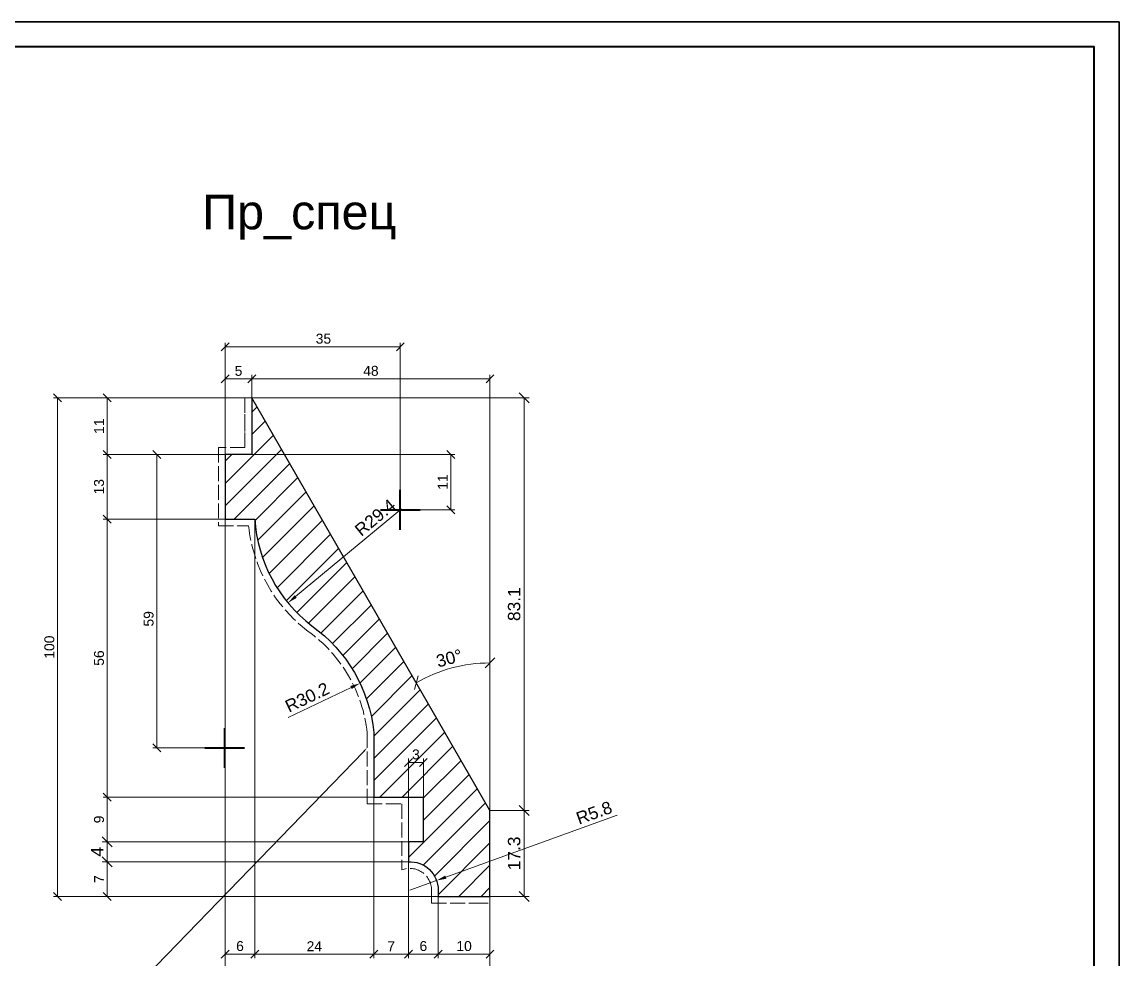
# Paper-space layout 'план по карнизу' of a CAD drawing. Header units: millimetres. Extents: x -88 to 2067, y 101 to 384.
# Drawn here: x 1845.7 to 2066.8, y 195.6 to 384.3 of the extents above; entities that cross this region are included whole.
import ezdxf
from ezdxf import colors
from ezdxf.entities.mleader import LeaderData, LeaderLine
from ezdxf.math import Vec2, Vec3

# ---------------------------------------------------------------- set-up
doc = ezdxf.new("R2010")
doc.units = ezdxf.units.MM
doc.linetypes.add('ACAD_ISO02W100', pattern=[15, 12, -3])
doc.layers.get('DEFPOINTS').update_dxf_attribs({"color": 106, "lineweight": 5})
for name, color, linetype, lineweight in [('pechatnaya_ramka', 2, 'Continuous', 30), ('КАРНИЗ Пр_N221', 3, 'Continuous', 30), ('Линии Размерные и Текст', 1, 'Continuous', 5), ('служебный слой РАЗМЕРЫ', 4, 'Continuous', 13), ('ШТАМП', 7, 'Continuous', 30)]:
    doc.layers.add(name, color=color, linetype=linetype, lineweight=lineweight)
doc.styles.get("Standard").update_dxf_attribs({"font": 'arial.ttf'})
doc.styles.add('ЕСКД профили текст', font='isocpeur.ttf')
doc.dimstyles.get("Standard").update_dxf_attribs({"dimscale": 0, "dimtxt": 2.5, "dimasz": 2, "dimexe": 1, "dimexo": 0, "dimgap": 0.75, "dimtad": 1, "dimdsep": 46, "dimtxsty": 'Standard', "dimblk": 'OBLIQUE', "dimcen": 1.5, "dimclrd": 256, "dimclre": 256, "dimclrt": 7, "dimazin": 0, "dimtfac": 1, "dimtmove": 1, "dimatfit": 3, "dimfxl": 1, "dimtolj": 1, "dimtzin": 0, "dimlwd": 5, "dimlwe": 5, "dimarcsym": 0})
doc.dimstyles.new('STANDARD 16', dxfattribs={"dimscale": 0.8, "dimtxt": 2.5, "dimasz": 2, "dimexe": 1, "dimexo": 0, "dimgap": 0.75, "dimtad": 1, "dimdec": 0, "dimlfac": 16, "dimdsep": 46, "dimtxsty": 'Standard', "dimblk": 'OBLIQUE', "dimcen": 1.5, "dimclrd": 256, "dimclre": 256, "dimclrt": 7, "dimazin": 0, "dimtfac": 1, "dimtdec": 0, "dimtmove": 1, "dimatfit": 3, "dimfxl": 1, "dimtolj": 1, "dimtzin": 0, "dimlwd": 5, "dimlwe": 5, "dimarcsym": 0})
doc.dimstyles.new('STANDARD$4', dxfattribs={"dimscale": 0, "dimtxt": 2.5, "dimasz": 2, "dimexe": 1, "dimexo": 0, "dimgap": 0.75, "dimtad": 1, "dimdsep": 46, "dimtxsty": 'Standard', "dimblk1": 'OBLIQUE', "dimsah": 1, "dimcen": 1.5, "dimse1": 1, "dimclrd": 256, "dimclre": 256, "dimclrt": 7, "dimazin": 0, "dimtfac": 1, "dimtmove": 1, "dimatfit": 3, "dimldrblk": 'DOT', "dimfxl": 1, "dimtolj": 1, "dimtzin": 0, "dimlwd": 5, "dimlwe": 5, "dimarcsym": 0})

# ---------------------------------------------------------------- blocks, each defined once
blk = doc.blocks.new('_OBLIQUE')
at = {"color": 0, "linetype": 'ByBlock'}
blk.add_line((-0.5, -0.5), (0.5, 0.5), dxfattribs=at)
blk = doc.blocks.new('*D164')
at = {"layer": 'DEFPOINTS', "color": 0, "transparency": 16777216}
for p in [(1886.69, 297.24), (1872.89, 238.15), (1882.6, 238.15)]:
    blk.add_point(p, dxfattribs=at)
at = {"layer": 'Линии Размерные и Текст', "lineweight": 5, "transparency": 16777216}
for p, q in [((1886.69, 297.24), (1872.09, 297.24)), ((1872.89, 297.24), (1872.89, 238.15)), ((1882.6, 238.15), (1872.09, 238.15))]:
    blk.add_line(p, q, dxfattribs=at)
at = {"layer": 'Линии Размерные и Текст', "lineweight": 5, "transparency": 16777216, "xscale": 1.6, "yscale": 1.6, "zscale": 1.6}
for p, rotation in [((1872.89, 297.24), 90), ((1872.89, 238.15), 270)]:
    blk.add_blockref('_OBLIQUE', p, dxfattribs=dict(at, rotation=rotation))
at = {"layer": 'Линии Размерные и Текст', "color": 7, "transparency": 16777216, "insert": (1871.27, 264.14), "char_height": 2, "attachment_point": 5, "rotation": 90}
blk.add_mtext('\\A1;59', dxfattribs=at)
blk = doc.blocks.new('*D165')
at = {"layer": 'DEFPOINTS', "color": 0, "transparency": 16777216}
for p in [(1892.65, 284.24), (1916.65, 228.24), (1892.65, 196.61)]:
    blk.add_point(p, dxfattribs=at)
at = {"layer": 'Линии Размерные и Текст', "lineweight": 5, "transparency": 16777216}
for p, q in [((1892.65, 284.24), (1892.65, 195.81)), ((1916.65, 228.24), (1916.65, 195.81)), ((1916.65, 196.61), (1892.65, 196.61))]:
    blk.add_line(p, q, dxfattribs=at)
at = {"layer": 'Линии Размерные и Текст', "lineweight": 5, "transparency": 16777216, "xscale": 1.6, "yscale": 1.6, "zscale": 1.6, "rotation": 180}
blk.add_blockref('_OBLIQUE', (1892.65, 196.61), dxfattribs=at)
at = {"layer": 'Линии Размерные и Текст', "lineweight": 5, "transparency": 16777216, "xscale": 1.6, "yscale": 1.6, "zscale": 1.6}
blk.add_blockref('_OBLIQUE', (1916.65, 196.61), dxfattribs=at)
at = {"layer": 'Линии Размерные и Текст', "color": 7, "transparency": 16777216, "insert": (1904.65, 198.21), "char_height": 2, "attachment_point": 5}
blk.add_mtext('\\A1;24', dxfattribs=at)
blk = doc.blocks.new('*D166')
at = {"layer": 'DEFPOINTS', "color": 0, "transparency": 16777216}
for p in [(1916.65, 228.24), (1923.61, 215.23), (1916.65, 196.61)]:
    blk.add_point(p, dxfattribs=at)
at = {"layer": 'Линии Размерные и Текст', "lineweight": 5, "transparency": 16777216}
for p, q in [((1916.65, 228.24), (1916.65, 195.81)), ((1923.61, 215.23), (1923.61, 195.81)), ((1923.61, 196.61), (1916.65, 196.61))]:
    blk.add_line(p, q, dxfattribs=at)
at = {"layer": 'Линии Размерные и Текст', "lineweight": 5, "transparency": 16777216, "xscale": 1.6, "yscale": 1.6, "zscale": 1.6, "rotation": 180}
blk.add_blockref('_OBLIQUE', (1916.65, 196.61), dxfattribs=at)
at = {"layer": 'Линии Размерные и Текст', "lineweight": 5, "transparency": 16777216, "xscale": 1.6, "yscale": 1.6, "zscale": 1.6}
blk.add_blockref('_OBLIQUE', (1923.61, 196.61), dxfattribs=at)
at = {"layer": 'Линии Размерные и Текст', "color": 7, "transparency": 16777216, "insert": (1920.13, 198.21), "char_height": 2, "attachment_point": 5}
blk.add_mtext('\\A1;7', dxfattribs=at)
blk = doc.blocks.new('*D167')
at = {"layer": 'DEFPOINTS', "color": 0, "transparency": 16777216}
for p in [(1923.61, 215.23), (1929.61, 208.24), (1923.61, 196.61)]:
    blk.add_point(p, dxfattribs=at)
at = {"layer": 'Линии Размерные и Текст', "lineweight": 5, "transparency": 16777216}
for p, q in [((1923.61, 215.23), (1923.61, 195.81)), ((1929.61, 208.24), (1929.61, 195.81)), ((1929.61, 196.61), (1923.61, 196.61))]:
    blk.add_line(p, q, dxfattribs=at)
at = {"layer": 'Линии Размерные и Текст', "lineweight": 5, "transparency": 16777216, "xscale": 1.6, "yscale": 1.6, "zscale": 1.6, "rotation": 180}
blk.add_blockref('_OBLIQUE', (1923.61, 196.61), dxfattribs=at)
at = {"layer": 'Линии Размерные и Текст', "lineweight": 5, "transparency": 16777216, "xscale": 1.6, "yscale": 1.6, "zscale": 1.6}
blk.add_blockref('_OBLIQUE', (1929.61, 196.61), dxfattribs=at)
at = {"layer": 'Линии Размерные и Текст', "color": 7, "transparency": 16777216, "insert": (1926.61, 198.23), "char_height": 2, "attachment_point": 5}
blk.add_mtext('\\A1;6', dxfattribs=at)
blk = doc.blocks.new('*D168')
at = {"layer": 'DEFPOINTS', "color": 0, "transparency": 16777216}
for p in [(1929.61, 208.24), (1940.04, 208.24), (1929.61, 196.61)]:
    blk.add_point(p, dxfattribs=at)
at = {"layer": 'Линии Размерные и Текст', "lineweight": 5, "transparency": 16777216}
for p, q in [((1929.61, 208.24), (1929.61, 195.81)), ((1940.04, 208.24), (1940.04, 195.81)), ((1940.04, 196.61), (1929.61, 196.61))]:
    blk.add_line(p, q, dxfattribs=at)
at = {"layer": 'Линии Размерные и Текст', "lineweight": 5, "transparency": 16777216, "xscale": 1.6, "yscale": 1.6, "zscale": 1.6, "rotation": 180}
blk.add_blockref('_OBLIQUE', (1929.61, 196.61), dxfattribs=at)
at = {"layer": 'Линии Размерные и Текст', "lineweight": 5, "transparency": 16777216, "xscale": 1.6, "yscale": 1.6, "zscale": 1.6}
blk.add_blockref('_OBLIQUE', (1940.04, 196.61), dxfattribs=at)
at = {"layer": 'Линии Размерные и Текст', "color": 7, "transparency": 16777216, "insert": (1934.82, 198.23), "char_height": 2, "attachment_point": 5}
blk.add_mtext('\\A1;10', dxfattribs=at)
blk = doc.blocks.new('*D169')
at = {"layer": 'DEFPOINTS', "color": 0, "transparency": 16777216}
for p in [(1923.61, 215.23), (1862.89, 208.24), (1929.61, 208.24)]:
    blk.add_point(p, dxfattribs=at)
at = {"layer": 'Линии Размерные и Текст', "lineweight": 5, "transparency": 16777216}
for p, q in [((1923.61, 215.23), (1862.09, 215.23)), ((1862.89, 215.23), (1862.89, 208.24)), ((1929.61, 208.24), (1862.09, 208.24))]:
    blk.add_line(p, q, dxfattribs=at)
at = {"layer": 'Линии Размерные и Текст', "lineweight": 5, "transparency": 16777216, "xscale": 1.6, "yscale": 1.6, "zscale": 1.6}
for p, rotation in [((1862.89, 215.23), 90), ((1862.89, 208.24), 270)]:
    blk.add_blockref('_OBLIQUE', p, dxfattribs=dict(at, rotation=rotation))
at = {"layer": 'Линии Размерные и Текст', "color": 7, "transparency": 16777216, "insert": (1861.29, 211.73), "char_height": 2, "attachment_point": 5, "rotation": 90}
blk.add_mtext('\\A1;7', dxfattribs=at)
blk = doc.blocks.new('*D170')
at = {"layer": 'DEFPOINTS', "color": 0, "transparency": 16777216}
for p in [(1916.65, 228.24), (1862.89, 219.24), (1923.61, 219.24)]:
    blk.add_point(p, dxfattribs=at)
at = {"layer": 'Линии Размерные и Текст', "lineweight": 5, "transparency": 16777216}
for p, q in [((1916.65, 228.24), (1862.09, 228.24)), ((1862.89, 228.24), (1862.89, 219.24)), ((1923.61, 219.24), (1862.09, 219.24))]:
    blk.add_line(p, q, dxfattribs=at)
at = {"layer": 'Линии Размерные и Текст', "lineweight": 5, "transparency": 16777216, "xscale": 1.6, "yscale": 1.6, "zscale": 1.6}
for p, rotation in [((1862.89, 228.24), 90), ((1862.89, 219.24), 270)]:
    blk.add_blockref('_OBLIQUE', p, dxfattribs=dict(at, rotation=rotation))
at = {"layer": 'Линии Размерные и Текст', "color": 7, "transparency": 16777216, "insert": (1861.27, 223.74), "char_height": 2, "attachment_point": 5, "rotation": 90}
blk.add_mtext('\\A1;9', dxfattribs=at)
blk = doc.blocks.new('*D171')
at = {"layer": 'DEFPOINTS', "color": 0, "transparency": 16777216}
for p in [(1886.69, 297.24), (1862.89, 284.24), (1886.69, 284.24)]:
    blk.add_point(p, dxfattribs=at)
at = {"layer": 'Линии Размерные и Текст', "lineweight": 5, "transparency": 16777216}
for p, q in [((1886.69, 297.24), (1862.09, 297.24)), ((1862.89, 297.24), (1862.89, 284.24)), ((1886.69, 284.24), (1862.09, 284.24))]:
    blk.add_line(p, q, dxfattribs=at)
at = {"layer": 'Линии Размерные и Текст', "lineweight": 5, "transparency": 16777216, "xscale": 1.6, "yscale": 1.6, "zscale": 1.6}
for p, rotation in [((1862.89, 297.24), 90), ((1862.89, 284.24), 270)]:
    blk.add_blockref('_OBLIQUE', p, dxfattribs=dict(at, rotation=rotation))
at = {"layer": 'Линии Размерные и Текст', "color": 7, "transparency": 16777216, "insert": (1861.27, 290.74), "char_height": 2, "attachment_point": 5, "rotation": 90}
blk.add_mtext('\\A1;13', dxfattribs=at)
blk = doc.blocks.new('*D172')
at = {"layer": 'DEFPOINTS', "color": 0, "transparency": 16777216}
for p in [(1886.69, 284.24), (1940.04, 208.24), (1886.69, 186.55)]:
    blk.add_point(p, dxfattribs=at)
at = {"layer": 'Линии Размерные и Текст', "lineweight": 5, "transparency": 16777216}
for p, q in [((1886.69, 284.24), (1886.69, 185.75)), ((1940.04, 208.24), (1940.04, 185.75)), ((1940.04, 186.55), (1886.69, 186.55))]:
    blk.add_line(p, q, dxfattribs=at)
at = {"layer": 'Линии Размерные и Текст', "lineweight": 5, "transparency": 16777216, "xscale": 1.6, "yscale": 1.6, "zscale": 1.6, "rotation": 180}
blk.add_blockref('_OBLIQUE', (1886.69, 186.55), dxfattribs=at)
at = {"layer": 'Линии Размерные и Текст', "lineweight": 5, "transparency": 16777216, "xscale": 1.6, "yscale": 1.6, "zscale": 1.6}
blk.add_blockref('_OBLIQUE', (1940.04, 186.55), dxfattribs=at)
at = {"layer": 'Линии Размерные и Текст', "color": 7, "transparency": 16777216, "insert": (1913.36, 188.17), "char_height": 2, "attachment_point": 5}
blk.add_mtext('\\A1;53', dxfattribs=at)
blk = doc.blocks.new('*D173')
at = {"layer": 'DEFPOINTS', "color": 0, "transparency": 16777216}
for p in [(1852.89, 308.64), (1892.07, 308.64), (1929.61, 208.24)]:
    blk.add_point(p, dxfattribs=at)
at = {"layer": 'Линии Размерные и Текст', "lineweight": 5, "transparency": 16777216}
for p, q in [((1892.07, 308.64), (1852.09, 308.64)), ((1852.89, 208.24), (1852.89, 308.64)), ((1929.61, 208.24), (1852.09, 208.24))]:
    blk.add_line(p, q, dxfattribs=at)
at = {"layer": 'Линии Размерные и Текст', "lineweight": 5, "transparency": 16777216, "xscale": 1.6, "yscale": 1.6, "zscale": 1.6}
for p, rotation in [((1852.89, 308.64), 90), ((1852.89, 208.24), 270)]:
    blk.add_blockref('_OBLIQUE', p, dxfattribs=dict(at, rotation=rotation))
at = {"layer": 'Линии Размерные и Текст', "color": 7, "transparency": 16777216, "insert": (1851.27, 258.44), "char_height": 2, "attachment_point": 5, "rotation": 90}
blk.add_mtext('\\A1;100', dxfattribs=at)
blk = doc.blocks.new('*D174')
at = {"layer": 'DEFPOINTS', "color": 0, "transparency": 16777216}
for p in [(1886.69, 284.24), (1862.89, 228.24), (1916.65, 228.24)]:
    blk.add_point(p, dxfattribs=at)
at = {"layer": 'Линии Размерные и Текст', "lineweight": 5, "transparency": 16777216}
for p, q in [((1886.69, 284.24), (1862.09, 284.24)), ((1862.89, 284.24), (1862.89, 228.24)), ((1916.65, 228.24), (1862.09, 228.24))]:
    blk.add_line(p, q, dxfattribs=at)
at = {"layer": 'Линии Размерные и Текст', "lineweight": 5, "transparency": 16777216, "xscale": 1.6, "yscale": 1.6, "zscale": 1.6}
for p, rotation in [((1862.89, 284.24), 90), ((1862.89, 228.24), 270)]:
    blk.add_blockref('_OBLIQUE', p, dxfattribs=dict(at, rotation=rotation))
at = {"layer": 'Линии Размерные и Текст', "color": 7, "transparency": 16777216, "insert": (1861.27, 256.24), "char_height": 2, "attachment_point": 5, "rotation": 90}
blk.add_mtext('\\A1;56', dxfattribs=at)
blk = doc.blocks.new('*D175')
at = {"layer": 'DEFPOINTS', "color": 0, "transparency": 16777216}
for p in [(1862.89, 308.64), (1892.07, 308.64), (1886.69, 297.24)]:
    blk.add_point(p, dxfattribs=at)
at = {"layer": 'Линии Размерные и Текст', "lineweight": 5, "transparency": 16777216}
for p, q in [((1892.07, 308.64), (1862.09, 308.64)), ((1862.89, 297.24), (1862.89, 308.64)), ((1886.69, 297.24), (1862.09, 297.24))]:
    blk.add_line(p, q, dxfattribs=at)
at = {"layer": 'Линии Размерные и Текст', "lineweight": 5, "transparency": 16777216, "xscale": 1.6, "yscale": 1.6, "zscale": 1.6}
for p, rotation in [((1862.89, 308.64), 90), ((1862.89, 297.24), 270)]:
    blk.add_blockref('_OBLIQUE', p, dxfattribs=dict(at, rotation=rotation))
at = {"layer": 'Линии Размерные и Текст', "color": 7, "transparency": 16777216, "insert": (1861.29, 302.94), "char_height": 2, "attachment_point": 5, "rotation": 90}
blk.add_mtext('\\A1;11', dxfattribs=at)
blk = doc.blocks.new('*D176')
at = {"layer": 'DEFPOINTS', "color": 0, "transparency": 16777216}
for p in [(1886.69, 312.45), (1892.07, 308.64), (1886.69, 297.24)]:
    blk.add_point(p, dxfattribs=at)
at = {"layer": 'Линии Размерные и Текст', "lineweight": 5, "transparency": 16777216}
for p, q in [((1886.69, 297.24), (1886.69, 313.25)), ((1892.07, 312.45), (1886.69, 312.45)), ((1892.07, 308.64), (1892.07, 313.25))]:
    blk.add_line(p, q, dxfattribs=at)
at = {"layer": 'Линии Размерные и Текст', "lineweight": 5, "transparency": 16777216, "xscale": 1.6, "yscale": 1.6, "zscale": 1.6, "rotation": 180}
blk.add_blockref('_OBLIQUE', (1886.69, 312.45), dxfattribs=at)
at = {"layer": 'Линии Размерные и Текст', "lineweight": 5, "transparency": 16777216, "xscale": 1.6, "yscale": 1.6, "zscale": 1.6}
blk.add_blockref('_OBLIQUE', (1892.07, 312.45), dxfattribs=at)
at = {"layer": 'Линии Размерные и Текст', "color": 7, "transparency": 16777216, "insert": (1889.38, 314.07), "char_height": 2, "attachment_point": 5}
blk.add_mtext('\\A1;5', dxfattribs=at)
blk = doc.blocks.new('*D177')
at = {"layer": 'DEFPOINTS', "color": 0, "transparency": 16777216}
for p in [(1886.69, 284.24), (1892.65, 284.24), (1892.65, 196.61)]:
    blk.add_point(p, dxfattribs=at)
at = {"layer": 'Линии Размерные и Текст', "lineweight": 5, "transparency": 16777216}
for p, q in [((1886.69, 284.24), (1886.69, 195.81)), ((1892.65, 284.24), (1892.65, 195.81)), ((1886.69, 196.61), (1892.65, 196.61))]:
    blk.add_line(p, q, dxfattribs=at)
at = {"layer": 'Линии Размерные и Текст', "lineweight": 5, "transparency": 16777216, "xscale": 1.6, "yscale": 1.6, "zscale": 1.6, "rotation": 180}
blk.add_blockref('_OBLIQUE', (1886.69, 196.61), dxfattribs=at)
at = {"layer": 'Линии Размерные и Текст', "lineweight": 5, "transparency": 16777216, "xscale": 1.6, "yscale": 1.6, "zscale": 1.6}
blk.add_blockref('_OBLIQUE', (1892.65, 196.61), dxfattribs=at)
at = {"layer": 'Линии Размерные и Текст', "color": 7, "transparency": 16777216, "insert": (1889.67, 198.23), "char_height": 2, "attachment_point": 5}
blk.add_mtext('\\A1;6', dxfattribs=at)
blk = doc.blocks.new('*D178')
at = {"layer": 'DEFPOINTS', "color": 0, "transparency": 16777216}
for p in [(1926.61, 235.2), (1926.61, 228.24), (1923.61, 219.24)]:
    blk.add_point(p, dxfattribs=at)
at = {"layer": 'Линии Размерные и Текст', "lineweight": 5, "transparency": 16777216}
for p, q in [((1923.61, 219.24), (1923.61, 236)), ((1923.61, 235.2), (1926.61, 235.2)), ((1926.61, 228.24), (1926.61, 236))]:
    blk.add_line(p, q, dxfattribs=at)
at = {"layer": 'Линии Размерные и Текст', "lineweight": 5, "transparency": 16777216, "xscale": 1.6, "yscale": 1.6, "zscale": 1.6, "rotation": 180}
blk.add_blockref('_OBLIQUE', (1923.61, 235.2), dxfattribs=at)
at = {"layer": 'Линии Размерные и Текст', "lineweight": 5, "transparency": 16777216, "xscale": 1.6, "yscale": 1.6, "zscale": 1.6}
blk.add_blockref('_OBLIQUE', (1926.61, 235.2), dxfattribs=at)
at = {"layer": 'Линии Размерные и Текст', "color": 7, "transparency": 16777216, "insert": (1925.11, 236.82), "char_height": 2, "attachment_point": 5}
blk.add_mtext('\\A1;3', dxfattribs=at)
blk = doc.blocks.new('*D179')
at = {"layer": 'DEFPOINTS', "color": 0, "transparency": 16777216}
for p in [(1898.65, 297.24), (1934.88, 254.81), (1940.04, 225.56), (1940.04, 225.56), (1940.04, 208.24)]:
    blk.add_point(p, dxfattribs=at)
at = {"layer": 'Линии Размерные и Текст', "lineweight": 5, "transparency": 16777216}
blk.add_line((1940.04, 225.56), (1940.04, 256.26), dxfattribs=at)
blk.add_arc((1940.04, 225.56), 29.7, 90, 120, dxfattribs=at)
at = {"layer": 'Линии Размерные и Текст', "lineweight": 5, "transparency": 16777216, "xscale": 2, "yscale": 2, "zscale": 2}
for p, rotation in [((1940.04, 255.26), 359.9999999999999), ((1925.18, 251.28), 210.0000000000026)]:
    blk.add_blockref('_OBLIQUE', p, dxfattribs=dict(at, rotation=rotation))
at = {"layer": 'Линии Размерные и Текст', "color": 7, "transparency": 16777216, "insert": (1931.82, 256.2), "char_height": 2.5, "attachment_point": 5, "rotation": 15}
blk.add_mtext('\\A1;30°', dxfattribs=at)
blk = doc.blocks.new('*D180')
at = {"layer": 'DEFPOINTS', "color": 0, "transparency": 16777216}
for p in [(1913.86, 251.18), (1886.6, 238.15)]:
    blk.add_point(p, dxfattribs=at)
at = {"layer": 'Линии Размерные и Текст', "lineweight": 5, "transparency": 16777216}
blk.add_line((1899.41, 244.27), (1912.05, 250.31), dxfattribs=at)
at = {"layer": 'Линии Размерные и Текст', "transparency": 16777216}
blk.add_solid([(1911.91, 250.62), (1912.2, 250.01), (1913.86, 251.18)], dxfattribs=at)
at = {"layer": 'Линии Размерные и Текст', "color": 7, "transparency": 16777216, "insert": (1903.21, 248.33), "char_height": 2.5, "attachment_point": 5, "rotation": 25.5405}
blk.add_mtext('\\A1;R30.2', dxfattribs=at)
blk = doc.blocks.new('_Dot')
at = {"color": 0, "linetype": 'ByBlock', "lineweight": -2}
blk.add_line((-0.5, 0), (-1, 0), dxfattribs=at)
at = {"color": 0, "linetype": 'ByBlock', "const_width": 0.5}
blk.add_lwpolyline([(-0.25, 0, 1), (0.25, 0, 1)], format="xyb", close=True, dxfattribs=at)
blk = doc.blocks.new('*D181')
at = {"layer": 'DEFPOINTS', "color": 0, "transparency": 16777216}
for p in [(1921.97, 286.1), (1899.34, 267.36)]:
    blk.add_point(p, dxfattribs=at)
at = {"layer": 'Линии Размерные и Текст', "lineweight": 5, "transparency": 16777216}
blk.add_line((1922.2, 286.29), (1900.88, 268.64), dxfattribs=at)
at = {"layer": 'Линии Размерные и Текст', "transparency": 16777216}
blk.add_solid([(1900.67, 268.89), (1901.1, 268.38), (1899.34, 267.36)], dxfattribs=at)
at = {"layer": 'Линии Размерные и Текст', "color": 7, "transparency": 16777216, "insert": (1916.91, 284.54), "char_height": 2.5, "attachment_point": 5, "rotation": 39.6251}
blk.add_mtext('\\A1;R29.4', dxfattribs=at)
blk = doc.blocks.new('*D182')
at = {"layer": 'DEFPOINTS', "color": 0, "transparency": 16777216}
for p in [(1929.27, 211.44), (1923.86, 209.49)]:
    blk.add_point(p, dxfattribs=at)
at = {"layer": 'Линии Размерные и Текст', "lineweight": 5, "transparency": 16777216}
for p, q in [((1965.68, 224.61), (1931.15, 212.12)), ((1923.86, 209.49), (1929.27, 211.44))]:
    blk.add_line(p, q, dxfattribs=at)
at = {"layer": 'Линии Размерные и Текст', "transparency": 16777216}
blk.add_solid([(1931.03, 212.44), (1931.26, 211.81), (1929.27, 211.44)], dxfattribs=at)
at = {"layer": 'Линии Размерные и Текст', "color": 7, "transparency": 16777216, "insert": (1961.02, 225.08), "char_height": 2.5, "attachment_point": 5, "rotation": 19.8737}
blk.add_mtext('\\A1;R5.8', dxfattribs=at)
blk = doc.blocks.new('*D183')
at = {"layer": 'DEFPOINTS', "color": 0, "transparency": 16777216}
for p in [(1892.07, 308.64), (1940.04, 225.56), (1946.93, 225.56)]:
    blk.add_point(p, dxfattribs=at)
at = {"layer": 'Линии Размерные и Текст', "lineweight": 5, "transparency": 16777216}
for p, q in [((1892.07, 308.64), (1947.93, 308.64)), ((1946.93, 308.64), (1946.93, 225.56)), ((1940.04, 225.56), (1947.93, 225.56))]:
    blk.add_line(p, q, dxfattribs=at)
at = {"layer": 'Линии Размерные и Текст', "lineweight": 5, "transparency": 16777216, "xscale": 2, "yscale": 2, "zscale": 2}
for p, rotation in [((1946.93, 308.64), 90), ((1946.93, 225.56), 270)]:
    blk.add_blockref('_OBLIQUE', p, dxfattribs=dict(at, rotation=rotation))
at = {"layer": 'Линии Размерные и Текст', "color": 7, "transparency": 16777216, "insert": (1944.91, 267.1), "char_height": 2.5, "attachment_point": 5, "rotation": 90}
blk.add_mtext('\\A1;83.1', dxfattribs=at)
blk = doc.blocks.new('*D184')
at = {"layer": 'DEFPOINTS', "color": 0, "transparency": 16777216}
for p in [(1940.04, 225.56), (1940.04, 208.24), (1946.93, 208.24)]:
    blk.add_point(p, dxfattribs=at)
at = {"layer": 'Линии Размерные и Текст', "lineweight": 5, "transparency": 16777216}
for p, q in [((1940.04, 225.56), (1947.93, 225.56)), ((1946.93, 225.56), (1946.93, 208.24)), ((1940.04, 208.24), (1947.93, 208.24))]:
    blk.add_line(p, q, dxfattribs=at)
at = {"layer": 'Линии Размерные и Текст', "lineweight": 5, "transparency": 16777216, "xscale": 2, "yscale": 2, "zscale": 2}
for p, rotation in [((1946.93, 225.56), 90), ((1946.93, 208.24), 270)]:
    blk.add_blockref('_OBLIQUE', p, dxfattribs=dict(at, rotation=rotation))
at = {"layer": 'Линии Размерные и Текст', "color": 7, "transparency": 16777216, "insert": (1944.91, 216.9), "char_height": 2.5, "attachment_point": 5, "rotation": 90}
blk.add_mtext('\\A1;17.3', dxfattribs=at)
blk = doc.blocks.new('*D185')
at = {"layer": 'DEFPOINTS', "color": 0, "transparency": 16777216}
for p in [(1923.61, 219.24), (1862.89, 215.23), (1923.61, 215.23)]:
    blk.add_point(p, dxfattribs=at)
at = {"layer": 'Линии Размерные и Текст', "lineweight": 5, "transparency": 16777216}
for p, q in [((1923.61, 219.24), (1861.89, 219.24)), ((1862.89, 219.24), (1862.89, 215.23)), ((1923.61, 215.23), (1861.89, 215.23))]:
    blk.add_line(p, q, dxfattribs=at)
at = {"layer": 'Линии Размерные и Текст', "lineweight": 5, "transparency": 16777216, "xscale": 2, "yscale": 2, "zscale": 2}
for p, rotation in [((1862.89, 219.24), 90), ((1862.89, 215.23), 270)]:
    blk.add_blockref('_OBLIQUE', p, dxfattribs=dict(at, rotation=rotation))
at = {"layer": 'Линии Размерные и Текст', "color": 7, "transparency": 16777216, "insert": (1860.89, 217.23), "char_height": 2.5, "attachment_point": 5, "rotation": 90}
blk.add_mtext('\\A1;4', dxfattribs=at)
blk = doc.blocks.new('*D186')
at = {"layer": 'DEFPOINTS', "color": 0, "transparency": 16777216}
for p in [(1892.07, 312.45), (1892.07, 308.64), (1940.04, 225.56)]:
    blk.add_point(p, dxfattribs=at)
at = {"layer": 'Линии Размерные и Текст', "lineweight": 5, "transparency": 16777216}
for p, q in [((1892.07, 308.64), (1892.07, 313.25)), ((1940.04, 312.45), (1892.07, 312.45)), ((1940.04, 225.56), (1940.04, 313.25))]:
    blk.add_line(p, q, dxfattribs=at)
at = {"layer": 'Линии Размерные и Текст', "lineweight": 5, "transparency": 16777216, "xscale": 1.6, "yscale": 1.6, "zscale": 1.6, "rotation": 180}
blk.add_blockref('_OBLIQUE', (1892.07, 312.45), dxfattribs=at)
at = {"layer": 'Линии Размерные и Текст', "lineweight": 5, "transparency": 16777216, "xscale": 1.6, "yscale": 1.6, "zscale": 1.6}
blk.add_blockref('_OBLIQUE', (1940.04, 312.45), dxfattribs=at)
at = {"layer": 'Линии Размерные и Текст', "color": 7, "transparency": 16777216, "insert": (1916.05, 314.08), "char_height": 2, "attachment_point": 5}
blk.add_mtext('\\A1;48', dxfattribs=at)
blk = doc.blocks.new('*D187')
at = {"layer": 'DEFPOINTS', "color": 0, "transparency": 16777216}
for p in [(1892.07, 297.24), (1925.97, 286.1), (1932.14, 286.1)]:
    blk.add_point(p, dxfattribs=at)
at = {"layer": 'Линии Размерные и Текст', "lineweight": 5, "transparency": 16777216}
for p, q in [((1892.07, 297.24), (1932.94, 297.24)), ((1932.14, 297.24), (1932.14, 286.1)), ((1925.97, 286.1), (1932.94, 286.1))]:
    blk.add_line(p, q, dxfattribs=at)
at = {"layer": 'Линии Размерные и Текст', "lineweight": 5, "transparency": 16777216, "xscale": 1.6, "yscale": 1.6, "zscale": 1.6}
for p, rotation in [((1932.14, 297.24), 90), ((1932.14, 286.1), 270)]:
    blk.add_blockref('_OBLIQUE', p, dxfattribs=dict(at, rotation=rotation))
at = {"layer": 'Линии Размерные и Текст', "color": 7, "transparency": 16777216, "insert": (1930.53, 291.67), "char_height": 2, "attachment_point": 5, "rotation": 90}
blk.add_mtext('\\A1;11', dxfattribs=at)
blk = doc.blocks.new('*D188')
at = {"layer": 'DEFPOINTS', "color": 0, "transparency": 16777216}
for p in [(1921.97, 318.92), (1886.69, 297.24), (1921.97, 290.1)]:
    blk.add_point(p, dxfattribs=at)
at = {"layer": 'Линии Размерные и Текст', "lineweight": 5, "transparency": 16777216}
for p, q in [((1886.69, 297.24), (1886.69, 319.72)), ((1886.69, 318.92), (1921.97, 318.92)), ((1921.97, 290.1), (1921.97, 319.72))]:
    blk.add_line(p, q, dxfattribs=at)
at = {"layer": 'Линии Размерные и Текст', "lineweight": 5, "transparency": 16777216, "xscale": 1.6, "yscale": 1.6, "zscale": 1.6, "rotation": 180}
blk.add_blockref('_OBLIQUE', (1886.69, 318.92), dxfattribs=at)
at = {"layer": 'Линии Размерные и Текст', "lineweight": 5, "transparency": 16777216, "xscale": 1.6, "yscale": 1.6, "zscale": 1.6}
blk.add_blockref('_OBLIQUE', (1921.97, 318.92), dxfattribs=at)
at = {"layer": 'Линии Размерные и Текст', "color": 7, "transparency": 16777216, "insert": (1906.48, 320.55), "char_height": 2, "attachment_point": 5}
blk.add_mtext('\\A1;35', dxfattribs=at)

psp = doc.layouts.new('план по карнизу')

# ---------------------------------------------------------------- hatches: boundary and pattern name
at = {"layer": 'Линии Размерные и Текст'}
h = psp.add_hatch(dxfattribs=at)
h.set_pattern_fill('ANSI31', color=256)
h.set_pattern_definition([(45, (339.5824, 55.4047), (-2.245064, 2.245064), [])])
h.paths.add_polyline_path([(1898.65, 297.2385), (1892.0682, 308.6385), (1892.0682, 297.2385), (1889.3792, 297.2385), (1886.6901, 297.2385), (1886.6901, 284.2364), (1892.652, 284.2364, 0.21732382), (1904.1563, 262.7364, -0.21534277), (1916.652, 241.2364), (1916.652, 228.2364), (1926.609, 228.2364), (1926.609, 219.2364), (1923.609, 219.2364), (1923.609, 215.2336, -0.42469484), (1929.609, 209.5336), (1929.609, 208.2364), (1940.0354, 208.2364), (1940.0354, 225.5569)])
h.paths.add_polyline_path([(1923.8368, 234.744), (1926.3907, 234.744), (1926.3907, 238.8654), (1923.8368, 238.8654)], flags=24)

# ---------------------------------------------------------------- linework, layer by layer
at = {"layer": 'pechatnaya_ramka'}
psp.add_lwpolyline([(1656.8453, 384.3485), (2066.7799, 384.3485), (2066.7799, 100.9984), (1656.8453, 100.9984)], close=True, dxfattribs=at)
at = {"layer": 'КАРНИЗ Пр_N221', "ltscale": 100}
psp.add_lwpolyline([(1923.609, 219.2364), (1923.609, 215.2336, -0.42469484), (1929.609, 209.5336), (1929.609, 208.2364), (1940.0354, 208.2364), (1940.0354, 225.5569), (1898.65, 297.2385), (1892.0682, 308.6385), (1892.0682, 297.2385), (1889.3792, 297.2385), (1886.6901, 297.2385), (1886.6901, 284.2364), (1892.652, 284.2364, 0.21732382), (1904.1563, 262.7364, -0.21534277), (1916.652, 241.2364), (1916.652, 228.2364), (1926.609, 228.2364), (1926.609, 219.2364)], format="xyb", close=True, dxfattribs=at)
at = {"layer": 'Линии Размерные и Текст', "color": 1, "lineweight": 40}
for p, q in [((1886.6014, 234.1524), (1886.6014, 242.1524)), ((1882.6014, 238.1524), (1890.6014, 238.1524))]:
    psp.add_line(p, q, dxfattribs=at)
at = {"layer": 'Линии Размерные и Текст', "linetype": 'ACAD_ISO02W100', "ltscale": 0.25}
psp.add_lwpolyline([(1890.6682, 298.6385), (1890.6682, 308.6385), (1890.6682, 298.6385), (1885.3401, 298.6385), (1885.3401, 282.8864), (1891.4112, 282.8864, 0.20671738), (1903.355, 261.6498, -0.21491126), (1915.302, 241.1666), (1915.302, 226.8864), (1922.259, 226.8864), (1922.259, 213.5879, -0.52505765), (1928.259, 209.5279), (1928.259, 206.8864), (1936.6901, 206.8864), (1940.0354, 206.8864)], format="xyb", dxfattribs=at)
at = {"layer": 'служебный слой РАЗМЕРЫ', "color": 1, "lineweight": 40}
for p, q in [((1921.9687, 282.0955), (1921.9687, 290.0955)), ((1917.9687, 286.0955), (1925.9687, 286.0955))]:
    psp.add_line(p, q, dxfattribs=at)
at = {"layer": 'ШТАМП'}
psp.add_lwpolyline([(1656.8453, 100.9984), (2066.7799, 100.9984), (2066.7799, 384.3485), (1656.8453, 384.3485)], close=True, dxfattribs=at)
at = {"layer": 'ШТАМП', "lineweight": 40}
psp.add_lwpolyline([(1676.8453, 105.9984), (2061.7799, 105.9984), (2061.7799, 379.3485), (1676.8453, 379.3485)], close=True, dxfattribs=at)

# ---------------------------------------------------------------- texts
at = {"layer": 'Линии Размерные и Текст'}
psp.add_text('Пр_спец ', height=7, dxfattribs=at).set_placement((1882.0493, 342.5896))

# ---------------------------------------------------------------- dimensions: what is measured, and where the dimension line sits
dim = psp.add_linear_dim(base=(1921.9687, 318.9234), p1=(1886.6901, 297.2385), p2=(1921.9687, 290.0955), dimstyle='STANDARD 16', override={"dimlfac": 1}, dxfattribs=at)
dim.commit()
dim.dimension.update_dxf_attribs({"geometry": '*D188', "text_midpoint": (1906.4771, 318.9234), "dimtype": 160})
for base, p1, p2, picture, middle in [((1886.6901, 312.4542), (1892.0682, 308.6385), (1886.6901, 297.2385), '*D176', (1889.3792, 314.0712)), ((1892.0682, 312.4542), (1940.0354, 225.5569), (1892.0682, 308.6385), '*D186', (1916.0518, 314.0753)), ((1886.6901, 186.5522), (1940.0354, 208.2364), (1886.6901, 284.2364), '*D172', (1913.3627, 188.174)), ((1892.652, 196.6056), (1886.6901, 284.2364), (1892.652, 284.2364), '*D177', (1889.6711, 198.2267)), ((1892.652, 196.6056), (1916.652, 228.2364), (1892.652, 284.2364), '*D165', (1904.652, 198.2096)), ((1926.609, 235.1965), (1923.609, 219.2364), (1926.609, 228.2364), '*D178', (1925.109, 236.8183)), ((1916.652, 196.6056), (1923.609, 215.2336), (1916.652, 228.2364), '*D166', (1920.1305, 198.2056)), ((1923.609, 196.6056), (1929.609, 208.2364), (1923.609, 215.2336), '*D167', (1926.609, 198.2267)), ((1929.609, 196.6056), (1940.0354, 208.2364), (1929.609, 208.2364), '*D168', (1934.8222, 198.2267))]:
    dim = psp.add_linear_dim(base=base, p1=p1, p2=p2, dimstyle='STANDARD 16', override={"dimlfac": 1}, dxfattribs=at)
    dim.commit()
    dim.dimension.update_dxf_attribs({"geometry": picture, "text_midpoint": middle})
for base, p1, p2, dimstyle, override, picture, middle in [((1946.9336, 225.5569), (1892.0682, 308.6385), (1940.0354, 225.5569), 'Standard', {"dimscale": 1, "dimdec": 1}, '*D183', (1944.9063, 267.0977)), ((1852.8945, 308.6385), (1929.609, 208.2364), (1892.0682, 308.6385), 'STANDARD 16', {"dimlfac": 1}, '*D173', (1851.2733, 258.4375)), ((1862.8945, 308.6385), (1886.6901, 297.2385), (1892.0682, 308.6385), 'STANDARD 16', {"dimlfac": 1}, '*D175', (1861.2904, 302.9385)), ((1862.8945, 284.2364), (1886.6901, 297.2385), (1886.6901, 284.2364), 'STANDARD 16', {"dimlfac": 1}, '*D171', (1861.2726, 290.7375)), ((1862.8945, 228.2364), (1886.6901, 284.2364), (1916.652, 228.2364), 'STANDARD 16', {"dimlfac": 1}, '*D174', (1861.2733, 256.2364)), ((1862.8945, 219.2364), (1916.652, 228.2364), (1923.609, 219.2364), 'STANDARD 16', {"dimlfac": 1}, '*D170', (1861.2733, 223.7364)), ((1946.9336, 208.2364), (1940.0354, 225.5569), (1940.0354, 208.2364), 'Standard', {"dimscale": 1, "dimdec": 1}, '*D184', (1944.9063, 216.8967)), ((1862.8945, 215.2336), (1923.609, 219.2364), (1923.609, 215.2336), 'Standard', {"dimscale": 1}, '*D185', (1860.8945, 217.235)), ((1862.8945, 208.2364), (1923.609, 215.2336), (1929.609, 208.2364), 'STANDARD 16', {"dimlfac": 1}, '*D169', (1861.2945, 211.735))]:
    dim = psp.add_linear_dim(base=base, p1=p1, p2=p2, angle=90, dimstyle=dimstyle, override=override, dxfattribs=at)
    dim.commit()
    dim.dimension.update_dxf_attribs({"geometry": picture, "text_midpoint": middle})
for base, p1, p2, picture, middle in [((1872.8945, 238.1524), (1886.6901, 297.2385), (1882.6014, 238.1524), '*D164', (1872.8945, 264.1448)), ((1932.1371, 286.0955), (1892.0682, 297.2385), (1925.9687, 286.0955), '*D187', (1932.1371, 291.667))]:
    dim = psp.add_linear_dim(base=base, p1=p1, p2=p2, angle=90, dimstyle='STANDARD 16', override={"dimlfac": 1}, dxfattribs=at)
    dim.commit()
    dim.dimension.update_dxf_attribs({"geometry": picture, "text_midpoint": middle, "dimtype": 160})
dim = psp.add_angular_dim_2l(base=(1934.8777, 254.8074), line1=((1940.0354, 208.2364), (1940.0354, 225.5569)), line2=((1940.0354, 225.5569), (1898.65, 297.2385)), dimstyle='Standard', override={"dimscale": 1, "dimadec": 0}, dxfattribs=at)
dim.commit()
dim.dimension.update_dxf_attribs({"geometry": '*D179', "text_midpoint": (1931.8233, 256.2048)})
for center, mpoint, picture, middle in [((1921.9687, 286.0955), (1899.3426, 267.3609), '*D181', (1918.2026, 282.9771)), ((1886.6014, 238.1524), (1913.8579, 251.1767), '*D180', (1904.0823, 246.5055)), ((1923.8588, 209.4886), (1929.2667, 211.4435), '*D182', (1961.7087, 223.1705))]:
    dim = psp.add_radius_dim(center=center, mpoint=mpoint, dimstyle='STANDARD$4', override={"dimscale": 1, "dimdec": 1}, dxfattribs=at)
    dim.commit()
    dim.dimension.update_dxf_attribs({"geometry": picture, "text_midpoint": middle, "dimtype": 164})

# ---------------------------------------------------------------- leaders
ml = psp.add_multileader_mtext('Standard', dxfattribs=at)
ml.set_content('\\A1;{\\fISOCPEUR|b1|i0|c204|p34;шлифовать}', color=256, style='ЕСКД профили текст')
ml.set_leader_properties(color=256, linetype='ByLayer', lineweight=-1)
ml.build(insert=Vec2(0, 0))
ml.multileader.update_dxf_attribs({"dogleg_length": 1, "arrow_head_size": 1})
ctx = ml.context
ctx.base_point, ctx.char_height, ctx.arrow_head_size, ctx.landing_gap_size, ctx.plane_origin = Vec3(1851.8165, 192.0852), 2.5, 1, 0.5, Vec3(1878.4803, 205.2468)
ctx.text_align_type = 2
notes = []
notes.append((ctx, [(0, (1, 1, 0), (1870.7075, 192.0852), (-1, 0), 1, [(0, [(1915.302, 238.1719)], 0, [])])]))
ctx.mtext.insert, ctx.mtext.alignment, ctx.mtext.flow_direction = Vec3(1869.2075, 193.6988), 3, 5
for ctx, leaders in notes:
    for number, flags, end, landing, length, lines in leaders:
        leader = LeaderData()
        leader.index, (leader.has_last_leader_line, leader.has_dogleg_vector, leader.attachment_direction) = number, flags
        leader.last_leader_point, leader.dogleg_vector, leader.dogleg_length = Vec3(end), Vec3(landing), length
        for number, points, colour, breaks in lines:
            line = LeaderLine()
            line.index, line.vertices, line.color, line.breaks = number, Vec3.list(points), colors.encode_raw_color(colour), breaks
            leader.lines.append(line)
        ctx.leaders.append(leader)

doc.saveas('drawing.dxf')
